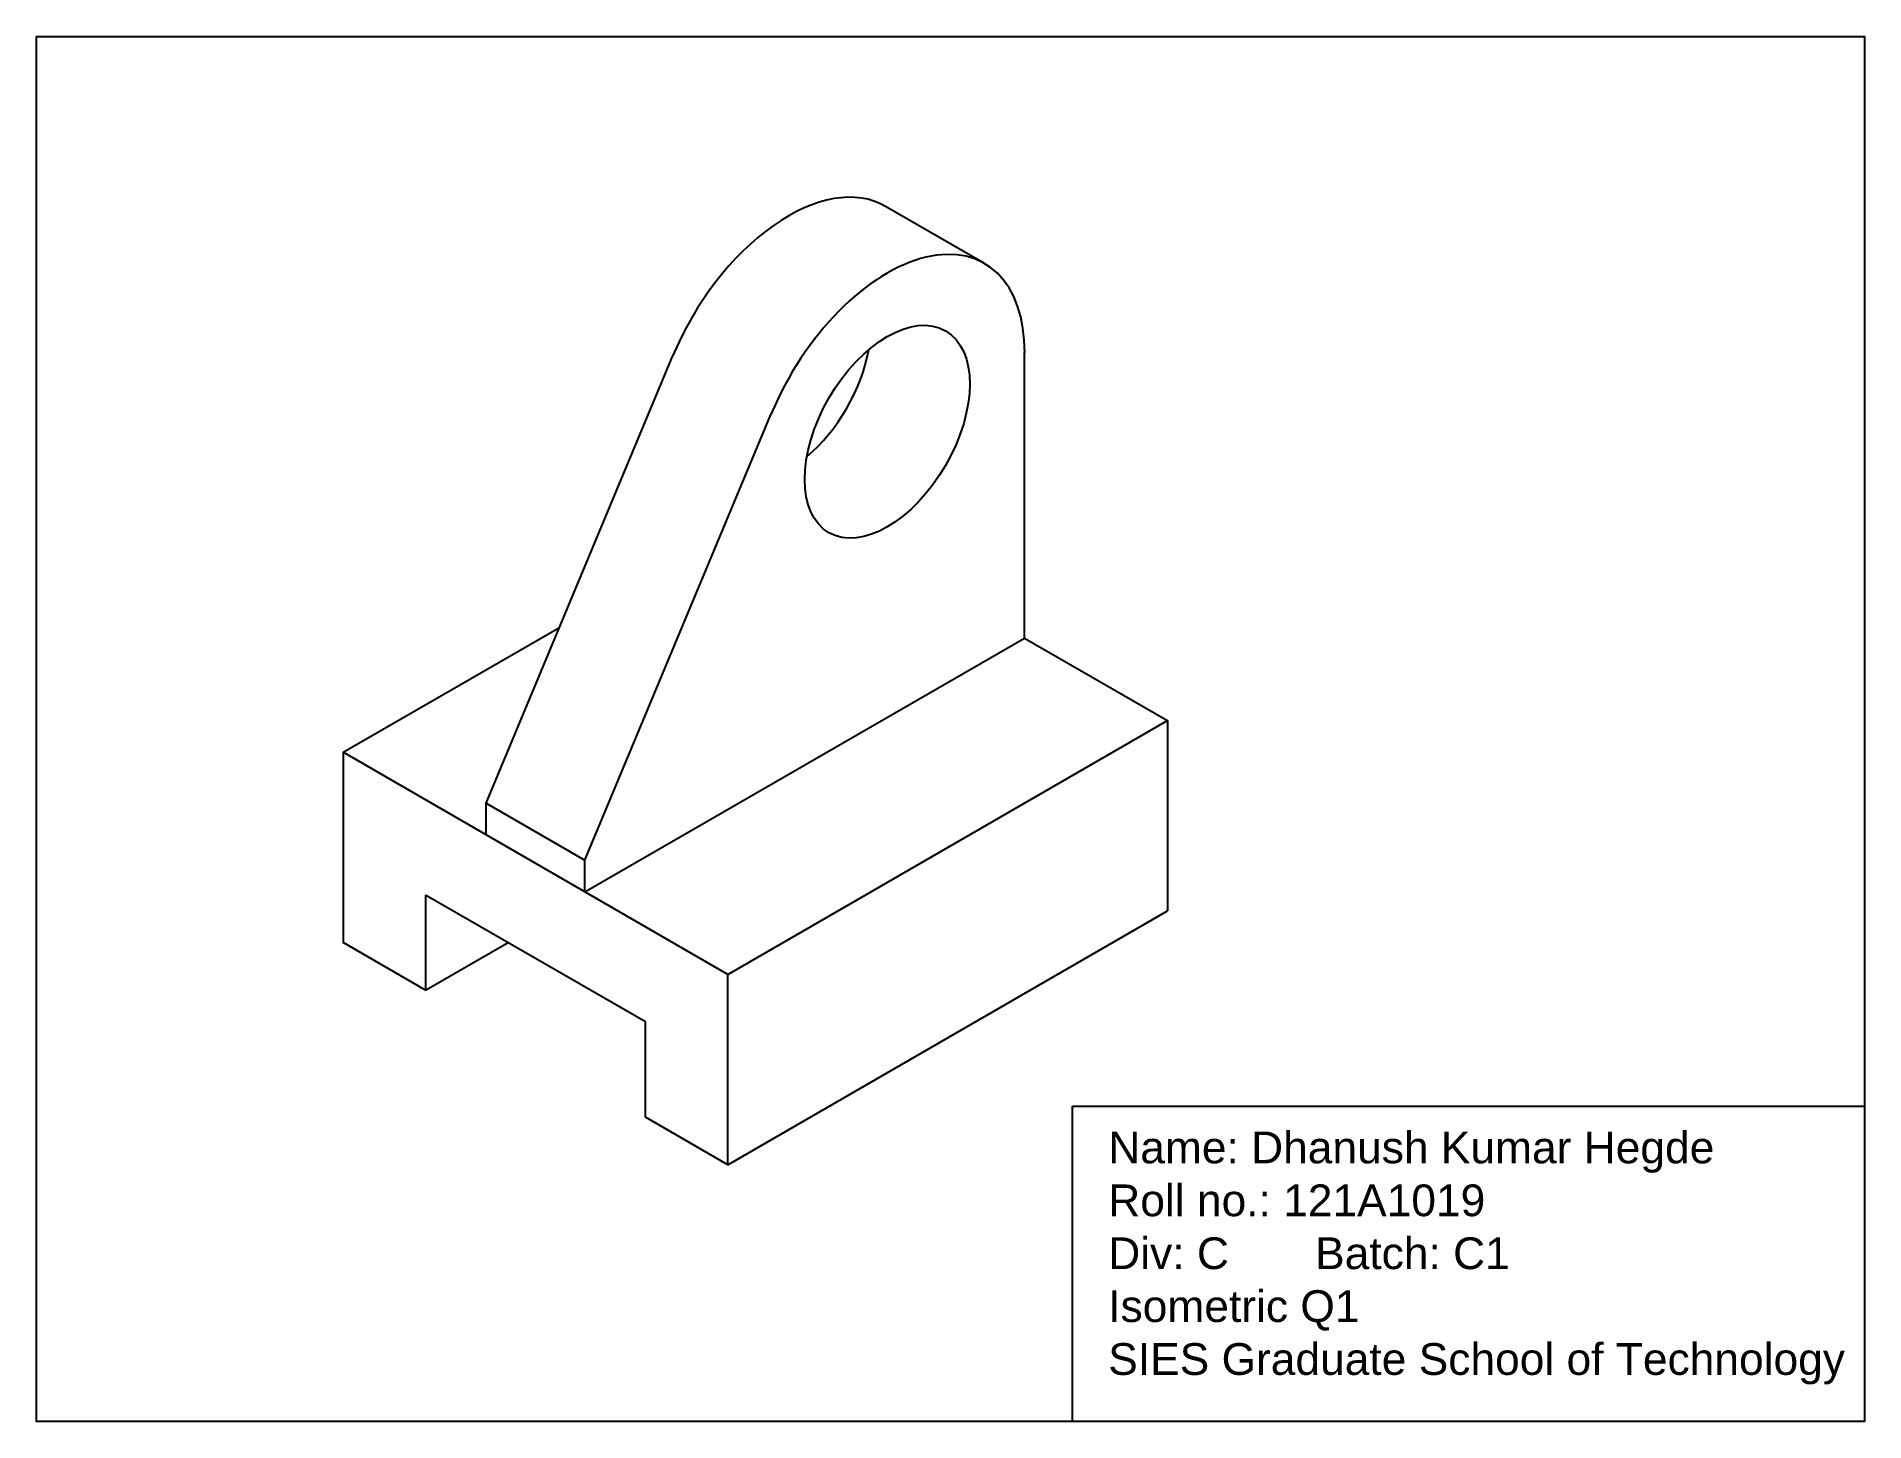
# Model space of a CAD drawing. Header units: millimetres. Extents: x 14037886 to 14038174, y 1082900 to 1083118.
import ezdxf

# ---------------------------------------------------------------- set-up
doc = ezdxf.new("R2010")
doc.units = ezdxf.units.MM
doc.header["$MEASUREMENT"] = 0
doc.styles.get("Standard").update_dxf_attribs({"font": 'arial.ttf'})

msp = doc.modelspace()

# ---------------------------------------------------------------- linework, layer by layer
for p, q in [((14038035.56, 1083082.3), (14038019.97, 1083091.3)), ((14038041.9, 1083023.28), (14038041.9, 1083068.38)), ((14038041.9, 1083068.28), (14038041.9, 1083068.18)), ((14037957.03, 1082997.28), (14037986.39, 1083067.64)), ((14037972.62, 1082988.28), (14038001.97, 1083058.62)), ((14037934.52, 1083005.28), (14037968.58, 1083024.94)), ((14037972.62, 1082983.28), (14038041.9, 1083023.28)), ((14038041.9, 1083023.28), (14038064.42, 1083010.28)), ((14037995.14, 1082970.28), (14038064.42, 1083010.28)), ((14038064.42, 1083010.28), (14038064.42, 1082980.28)), ((14037995.14, 1082970.28), (14037934.52, 1083005.28)), ((14037934.52, 1083005.28), (14037934.52, 1082975.28)), ((14037957.03, 1082992.28), (14037957.03, 1082997.28)), ((14037957.03, 1082997.28), (14037972.62, 1082988.28)), ((14037995.14, 1082970.28), (14037957.03, 1082992.28)), ((14037972.62, 1082983.28), (14037972.62, 1082988.28)), ((14037982.15, 1082962.78), (14037947.51, 1082982.78)), ((14037947.51, 1082982.78), (14037947.51, 1082967.78)), ((14037995.14, 1082940.28), (14038064.42, 1082980.28)), ((14037947.51, 1082967.78), (14037934.52, 1082975.28)), ((14037947.51, 1082967.78), (14037934.52, 1082975.28)), ((14037947.51, 1082967.78), (14037960.5, 1082975.28)), ((14037995.14, 1082940.28), (14037995.14, 1082970.28)), ((14037982.15, 1082947.78), (14037982.15, 1082962.78)), ((14037995.14, 1082940.28), (14037995.14, 1082950.28)), ((14037995.14, 1082940.28), (14037982.15, 1082947.78)), ((14037995.14, 1082940.28), (14037982.15, 1082947.78)), ((14037995.14, 1082940.28), (14037982.15, 1082947.78)), ((14037995.14, 1082940.28), (14037982.15, 1082947.78))]:
    msp.add_line(p, q)
for points in [[(14038174.22, 1082899.83), (14037886.21, 1082899.83), (14037886.21, 1083118.06), (14038174.22, 1083118.06)], [(14038049.43, 1082949.53), (14038174.22, 1082949.53), (14038174.22, 1082899.83), (14038049.43, 1082899.83)]]:
    msp.add_lwpolyline(points, close=True)
for centre, major_axis, start_param, end_param in [((14038004.67, 1083064.78), (-15.31, -26.52), 3.141593, 4.932773), ((14038020.25, 1083055.78), (-15.31, -26.52), 2.352183, 4.932222), ((14038004.67, 1083064.78), (-9.19, -15.91), 1.013197, 2.128395)]:
    msp.add_ellipse(centre, major_axis=major_axis, ratio=0.57735, start_param=start_param, end_param=end_param)
msp.add_ellipse((14038020.25, 1083055.78), major_axis=(-9.19, -15.91), ratio=0.57735)

# ---------------------------------------------------------------- texts
at = {"insert": (14038055.07, 1082945.51), "char_height": 5, "attachment_point": 1}
msp.add_mtext_dynamic_manual_height_columns('Name: Dhanush Kumar Hegde\\PRoll no.: 121A1019\\PDiv: C       Batch: C1\\PIsometric Q1\\PSIES Graduate School of Technology', width=129.4492, gutter_width=1, heights=[0], dxfattribs=at)

doc.saveas('drawing.dxf')
